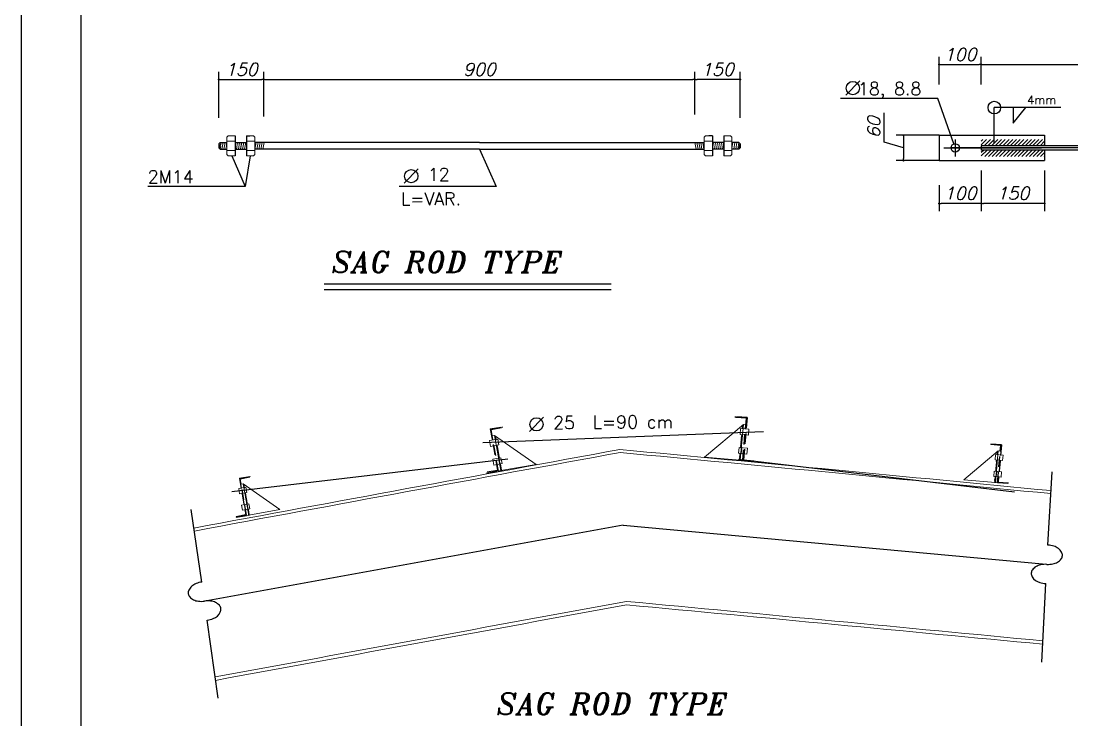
# Model space of a CAD drawing. Header units: inches. Extents: x 1387 to 2676, y -3554 to -2136.
# Drawn here: x 2491.36 to 2516.27, y -2750.48 to -2733.91 of the extents above; entities that cross this region are included whole.
import ezdxf

# ---------------------------------------------------------------- set-up
doc = ezdxf.new("R2010")
doc.units = ezdxf.units.IN
doc.header["$MEASUREMENT"] = 0
doc.linetypes.add('ACAD_ISO04W100', pattern=[30, 24, -3, 0, -3])
doc.linetypes.add('HIDDEN', pattern=[0.375, 0.25, -0.125])
for name, color, linetype in [('1', 1, 'Continuous'), ('3', 3, 'HIDDEN'), ('3G', 3, 'Continuous'), ('4C', 4, 'Continuous'), ('6M', 6, 'Continuous'), ('DIM', 8, 'Continuous'), ('DIM1', 1, 'Continuous'), ('Hatch', 1, 'Continuous'), ('lateral brace', 5, 'Continuous'), ('Layer1', 1, 'ACAD_ISO04W100'), ('Layer4', 118, 'Continuous'), ('TEXT', 3, 'Continuous'), ('win1', 1, 'Continuous')]:
    doc.layers.add(name, color=color, linetype=linetype)
doc.layers.add('2', color=2, linetype='Continuous', lineweight=9)
doc.styles.add('ITALICT', font='italict')
doc.styles.add('ROMANT', font='romant')
doc.dimstyles.new('FAZ1-2$0$NEW', dxfattribs={"dimtxt": 0.3, "dimasz": 0.05, "dimexe": 0.18, "dimexo": 0, "dimgap": 0.09, "dimtad": 1, "dimdec": 0, "dimlfac": 100, "dimzin": 0, "dimdsep": 46, "dimtxsty": 'ITALICT', "dimblk": 'DOT', "dimcen": 0.045, "dimclrt": 2, "dimadec": 0, "dimazin": 0, "dimtfac": 1, "dimtdec": 0, "dimtmove": 1, "dimatfit": 3, "dimldrblk": 'DOT', "dimfxl": 0.18, "dimtolj": 1, "dimtzin": 0, "dimarcsym": 0})

# ---------------------------------------------------------------- blocks, each defined once
blk = doc.blocks.new('_Dot')
at = {"layer": 'DIM', "color": 0, "lineweight": -2}
blk.add_line((-0.5, 0), (-1, 0), dxfattribs=at)
at = {"layer": 'DIM', "color": 0, "const_width": 0.5}
blk.add_lwpolyline([(-0.25, 0, 1), (0.25, 0, 1)], format="xyb", close=True, dxfattribs=at)
blk = doc.blocks.new('*D2638')
at = {"layer": 'Defpoints', "color": 0, "transparency": 16777216}
for p in [(2514.117, -2734.946), (2513.117, -2735.421), (2514.117, -2735.421)]:
    blk.add_point(p, dxfattribs=at)
at = {"layer": 'DIM1', "color": 0, "lineweight": -2, "transparency": 16777216}
for p, q in [((2513.117, -2735.421), (2513.117, -2734.766)), ((2513.167, -2734.946), (2514.067, -2734.946)), ((2514.117, -2735.421), (2514.117, -2734.766))]:
    blk.add_line(p, q, dxfattribs=at)
at = {"layer": 'DIM1', "color": 0, "lineweight": -2, "transparency": 16777216, "xscale": 0.05, "yscale": 0.05, "zscale": 0.05, "rotation": 180}
blk.add_blockref('_Dot', (2513.117, -2734.946), dxfattribs=at)
at = {"layer": 'DIM1', "color": 0, "lineweight": -2, "transparency": 16777216, "xscale": 0.05, "yscale": 0.05, "zscale": 0.05}
blk.add_blockref('_Dot', (2514.117, -2734.946), dxfattribs=at)
at = {"layer": 'DIM1', "color": 2, "lineweight": 15, "transparency": 16777216, "insert": (2513.617, -2734.706), "char_height": 0.3, "attachment_point": 5, "style": 'ITALICT'}
blk.add_mtext('\\A1;100', dxfattribs=at)
blk = doc.blocks.new('*D2639')
at = {"layer": 'Defpoints', "color": 0, "transparency": 16777216}
for p in [(2527.853, -2734.946), (2514.117, -2735.421), (2527.853, -2735.421)]:
    blk.add_point(p, dxfattribs=at)
at = {"layer": 'DIM1', "color": 0, "lineweight": -2, "transparency": 16777216}
for p, q in [((2514.117, -2735.421), (2514.117, -2734.766)), ((2514.167, -2734.946), (2527.803, -2734.946)), ((2527.853, -2735.421), (2527.853, -2734.766))]:
    blk.add_line(p, q, dxfattribs=at)
at = {"layer": 'DIM1', "color": 0, "lineweight": -2, "transparency": 16777216, "xscale": 0.05, "yscale": 0.05, "zscale": 0.05, "rotation": 180}
blk.add_blockref('_Dot', (2514.117, -2734.946), dxfattribs=at)
at = {"layer": 'DIM1', "color": 0, "lineweight": -2, "transparency": 16777216, "xscale": 0.05, "yscale": 0.05, "zscale": 0.05}
blk.add_blockref('_Dot', (2527.853, -2734.946), dxfattribs=at)
at = {"layer": 'DIM1', "color": 2, "lineweight": 15, "transparency": 16777216, "insert": (2520.985, -2734.706), "char_height": 0.3, "attachment_point": 5, "style": 'ITALICT'}
blk.add_mtext('\\A1;VAR.', dxfattribs=at)
blk = doc.blocks.new('*D2640')
at = {"layer": 'Defpoints', "color": 0, "transparency": 16777216}
for p in [(2513.117, -2736.621), (2512.276, -2737.221), (2513.117, -2737.221)]:
    blk.add_point(p, dxfattribs=at)
at = {"layer": 'DIM1', "color": 0, "lineweight": -2, "transparency": 16777216}
for p, q in [((2511.811, -2736.782), (2511.811, -2736.088)), ((2513.117, -2736.621), (2512.096, -2736.621)), ((2512.276, -2736.671), (2512.276, -2737.171)), ((2512.276, -2736.921), (2511.811, -2736.782)), ((2513.117, -2737.221), (2512.096, -2737.221))]:
    blk.add_line(p, q, dxfattribs=at)
at = {"layer": 'DIM1', "color": 0, "lineweight": -2, "transparency": 16777216, "xscale": 0.05, "yscale": 0.05, "zscale": 0.05}
for p, rotation in [((2512.276, -2736.621), 90), ((2512.276, -2737.221), 270)]:
    blk.add_blockref('_Dot', p, dxfattribs=dict(at, rotation=rotation))
at = {"layer": 'DIM1', "color": 2, "lineweight": 15, "transparency": 16777216, "insert": (2511.571, -2736.435), "char_height": 0.3, "attachment_point": 5, "rotation": 90, "style": 'ITALICT'}
blk.add_mtext('\\A1;60', dxfattribs=at)
blk = doc.blocks.new('*D2641')
at = {"layer": 'Defpoints', "color": 0, "transparency": 16777216}
for p in [(2514.117, -2737.454), (2515.617, -2737.454), (2514.117, -2738.237)]:
    blk.add_point(p, dxfattribs=at)
at = {"layer": 'DIM1', "color": 0, "lineweight": -2, "transparency": 16777216}
for p, q in [((2514.117, -2737.454), (2514.117, -2738.417)), ((2515.617, -2737.454), (2515.617, -2738.417)), ((2515.567, -2738.237), (2514.167, -2738.237))]:
    blk.add_line(p, q, dxfattribs=at)
at = {"layer": 'DIM1', "color": 0, "lineweight": -2, "transparency": 16777216, "xscale": 0.05, "yscale": 0.05, "zscale": 0.05, "rotation": 180}
blk.add_blockref('_Dot', (2514.117, -2738.237), dxfattribs=at)
at = {"layer": 'DIM1', "color": 0, "lineweight": -2, "transparency": 16777216, "xscale": 0.05, "yscale": 0.05, "zscale": 0.05}
blk.add_blockref('_Dot', (2515.617, -2738.237), dxfattribs=at)
at = {"layer": 'DIM1', "color": 2, "lineweight": 15, "transparency": 16777216, "insert": (2514.867, -2737.997), "char_height": 0.3, "attachment_point": 5, "style": 'ITALICT'}
blk.add_mtext('\\A1;150', dxfattribs=at)
blk = doc.blocks.new('*D2642')
at = {"layer": 'Defpoints', "color": 0, "transparency": 16777216}
for p in [(2514.117, -2737.454), (2513.117, -2737.804), (2513.117, -2738.237)]:
    blk.add_point(p, dxfattribs=at)
at = {"layer": 'DIM1', "color": 0, "lineweight": -2, "transparency": 16777216}
for p, q in [((2514.117, -2737.454), (2514.117, -2738.417)), ((2513.117, -2737.804), (2513.117, -2738.417)), ((2514.067, -2738.237), (2513.167, -2738.237))]:
    blk.add_line(p, q, dxfattribs=at)
at = {"layer": 'DIM1', "color": 0, "lineweight": -2, "transparency": 16777216, "xscale": 0.05, "yscale": 0.05, "zscale": 0.05, "rotation": 180}
blk.add_blockref('_Dot', (2513.117, -2738.237), dxfattribs=at)
at = {"layer": 'DIM1', "color": 0, "lineweight": -2, "transparency": 16777216, "xscale": 0.05, "yscale": 0.05, "zscale": 0.05}
blk.add_blockref('_Dot', (2514.117, -2738.237), dxfattribs=at)
at = {"layer": 'DIM1', "color": 2, "lineweight": 15, "transparency": 16777216, "insert": (2513.617, -2737.997), "char_height": 0.3, "attachment_point": 5, "style": 'ITALICT'}
blk.add_mtext('\\A1;100', dxfattribs=at)
blk = doc.blocks.new('*D2643')
at = {"layer": 'Defpoints', "color": 0, "transparency": 16777216}
for p in [(2507.33, -2735.3), (2507.33, -2736.127), (2508.403, -2736.205)]:
    blk.add_point(p, dxfattribs=at)
at = {"layer": 'DIM1', "color": 0, "lineweight": -2, "transparency": 16777216}
for p, q in [((2507.33, -2736.127), (2507.33, -2735.12)), ((2508.403, -2736.205), (2508.403, -2735.12)), ((2508.353, -2735.3), (2507.38, -2735.3))]:
    blk.add_line(p, q, dxfattribs=at)
at = {"layer": 'DIM1', "color": 0, "lineweight": -2, "transparency": 16777216, "xscale": 0.05, "yscale": 0.05, "zscale": 0.05, "rotation": 180}
blk.add_blockref('_Dot', (2507.33, -2735.3), dxfattribs=at)
at = {"layer": 'DIM1', "color": 0, "lineweight": -2, "transparency": 16777216, "xscale": 0.05, "yscale": 0.05, "zscale": 0.05}
blk.add_blockref('_Dot', (2508.403, -2735.3), dxfattribs=at)
at = {"layer": 'DIM1', "color": 2, "lineweight": 15, "transparency": 16777216, "insert": (2507.866, -2735.06), "char_height": 0.3, "attachment_point": 5, "style": 'ITALICT'}
blk.add_mtext('\\A1;150', dxfattribs=at)
blk = doc.blocks.new('*D2644')
at = {"layer": 'Defpoints', "color": 0, "transparency": 16777216}
for p in [(2497.117, -2735.3), (2496.045, -2736.205), (2497.117, -2736.127)]:
    blk.add_point(p, dxfattribs=at)
at = {"layer": 'DIM1', "color": 0, "lineweight": -2, "transparency": 16777216}
for p, q in [((2496.045, -2736.205), (2496.045, -2735.12)), ((2497.117, -2736.127), (2497.117, -2735.12)), ((2496.095, -2735.3), (2497.067, -2735.3))]:
    blk.add_line(p, q, dxfattribs=at)
at = {"layer": 'DIM1', "color": 0, "lineweight": -2, "transparency": 16777216, "xscale": 0.05, "yscale": 0.05, "zscale": 0.05, "rotation": 180}
blk.add_blockref('_Dot', (2496.045, -2735.3), dxfattribs=at)
at = {"layer": 'DIM1', "color": 0, "lineweight": -2, "transparency": 16777216, "xscale": 0.05, "yscale": 0.05, "zscale": 0.05}
blk.add_blockref('_Dot', (2497.117, -2735.3), dxfattribs=at)
at = {"layer": 'DIM1', "color": 2, "lineweight": 15, "transparency": 16777216, "insert": (2496.581, -2735.06), "char_height": 0.3, "attachment_point": 5, "style": 'ITALICT'}
blk.add_mtext('\\A1;150', dxfattribs=at)
blk = doc.blocks.new('*D2645')
at = {"layer": 'Defpoints', "color": 0, "transparency": 16777216}
for p in [(2507.33, -2735.3), (2507.33, -2735.756), (2497.117, -2736.174)]:
    blk.add_point(p, dxfattribs=at)
at = {"layer": 'DIM1', "color": 0, "lineweight": -2, "transparency": 16777216}
for p, q in [((2497.117, -2736.174), (2497.117, -2735.12)), ((2507.33, -2735.756), (2507.33, -2735.12)), ((2497.167, -2735.3), (2507.28, -2735.3))]:
    blk.add_line(p, q, dxfattribs=at)
at = {"layer": 'DIM1', "color": 0, "lineweight": -2, "transparency": 16777216, "xscale": 0.05, "yscale": 0.05, "zscale": 0.05, "rotation": 180}
blk.add_blockref('_Dot', (2497.117, -2735.3), dxfattribs=at)
at = {"layer": 'DIM1', "color": 0, "lineweight": -2, "transparency": 16777216, "xscale": 0.05, "yscale": 0.05, "zscale": 0.05}
blk.add_blockref('_Dot', (2507.33, -2735.3), dxfattribs=at)
at = {"layer": 'DIM1', "color": 2, "lineweight": 15, "transparency": 16777216, "insert": (2502.224, -2735.06), "char_height": 0.3, "attachment_point": 5, "style": 'ITALICT'}
blk.add_mtext('\\A1;900', dxfattribs=at)

msp = doc.modelspace()

# ---------------------------------------------------------------- hatches: boundary and pattern name
at = {"layer": 'win1', "ltscale": 5}
h = msp.add_hatch(dxfattribs=at)
h.set_pattern_fill('ANSI31', color=256, scale=0.5, style=0)
h.set_pattern_definition([(45, (2254.51095, -2708.48477), (-0.044194174, 0.044194174), [])])
h.paths.add_polyline_path([(2515.61695758, -2736.72132535), (2514.11695758, -2736.72132535), (2514.11695758, -2736.87132535), (2515.61695758, -2736.87132535)])
h.paths.add_polyline_path([(2515.61695758, -2736.97132535), (2514.11695758, -2736.97132535), (2514.11695758, -2737.12132535), (2515.61695758, -2737.12132535)])

# ---------------------------------------------------------------- linework, layer by layer
at = {"layer": '1'}
for p, q in [((2513.08502012, -2735.74829737), (2510.783298, -2735.74829737)), ((2513.46634747, -2736.82704262), (2513.08502012, -2735.74829737)), ((2515.99787528, -2735.96658793), (2514.4252565, -2735.96658793)), ((2514.4252565, -2736.80181199), (2514.4252565, -2735.96658793)), ((2514.86981864, -2736.33325363), (2515.16981864, -2735.96066033)), ((2514.86981864, -2735.96066033), (2514.86981864, -2736.33325363)), ((2496.43550102, -2736.63695035), (2496.43550102, -2737.10570035)), ((2496.70473665, -2736.63695035), (2496.70473665, -2737.10570035)), ((2507.74293643, -2736.63695035), (2507.74293643, -2737.10570035)), ((2508.01217206, -2736.63695035), (2508.01217206, -2737.10570035)), ((2502.22383654, -2736.94945035), (2502.61980307, -2737.83431812)), ((2496.35346977, -2737.10570035), (2496.66919218, -2737.83431812)), ((2496.7867679, -2737.10570035), (2496.66919218, -2737.83431812)), ((2496.66919218, -2737.83431812), (2494.36747005, -2737.83431812)), ((2502.61980307, -2737.83431812), (2500.31808095, -2737.83431812)), ((2508.47085948, -2743.57625806), (2508.44429343, -2743.57393383)), ((2508.47189906, -2743.56437563), (2508.44533301, -2743.5620514)), ((2508.47293864, -2743.5524932), (2508.44637259, -2743.55016897)), ((2508.47397822, -2743.54061077), (2508.44741217, -2743.53828654)), ((2508.47501779, -2743.52872834), (2508.44845175, -2743.52640411)), ((2508.47605737, -2743.5168459), (2508.44949132, -2743.51452168)), ((2508.47709695, -2743.50496347), (2508.4505309, -2743.50263925)), ((2502.58720622, -2743.76212166), (2502.61346861, -2743.75749089)), ((2502.58927747, -2743.77386827), (2502.61553985, -2743.7692375)), ((2502.59134871, -2743.78561488), (2502.6176111, -2743.78098411)), ((2502.59341996, -2743.79736149), (2502.61968234, -2743.79273072)), ((2502.5954912, -2743.8091081), (2502.62175359, -2743.80447733)), ((2502.59756244, -2743.82085471), (2502.62382483, -2743.81622394)), ((2502.59963369, -2743.83260132), (2502.62589607, -2743.82797055)), ((2508.43759298, -2743.95649587), (2508.41102694, -2743.95417165)), ((2508.43863256, -2743.94461344), (2508.41206651, -2743.94228922)), ((2508.43967214, -2743.93273101), (2508.41310609, -2743.93040678)), ((2508.44071172, -2743.92084858), (2508.41414567, -2743.91852435)), ((2508.4417513, -2743.90896615), (2508.41518525, -2743.90664192)), ((2508.44279087, -2743.89708372), (2508.41622483, -2743.89475949)), ((2508.44383045, -2743.88520128), (2508.4172644, -2743.88287706)), ((2508.44487003, -2743.87331885), (2508.41830398, -2743.87099463)), ((2508.44590961, -2743.86143642), (2508.41934356, -2743.85911219)), ((2508.44694919, -2743.84955399), (2508.42038314, -2743.84722976)), ((2508.44798876, -2743.83767156), (2508.42142272, -2743.83534733)), ((2508.44902834, -2743.82578913), (2508.42246229, -2743.8234649)), ((2508.45006792, -2743.8139067), (2508.42350187, -2743.81158247)), ((2508.4511075, -2743.80202426), (2508.42454145, -2743.79970004)), ((2508.45214708, -2743.79014183), (2508.42558103, -2743.7878176)), ((2508.45318665, -2743.7782594), (2508.42662061, -2743.77593517)), ((2508.45422623, -2743.76637697), (2508.42766018, -2743.76405274)), ((2508.45526581, -2743.75449454), (2508.42869976, -2743.75217031)), ((2508.45630539, -2743.74261211), (2508.42973934, -2743.74028788)), ((2508.45734497, -2743.73072967), (2508.43077892, -2743.72840545)), ((2502.62655986, -2743.98530725), (2502.65282225, -2743.98067648)), ((2502.62863111, -2743.99705386), (2502.65489349, -2743.99242309)), ((2502.63070235, -2744.00880047), (2502.65696474, -2744.0041697)), ((2502.6327736, -2744.02054708), (2502.65903598, -2744.01591631)), ((2502.63484484, -2744.03229369), (2502.66110723, -2744.02766292)), ((2502.63691609, -2744.0440403), (2502.66317847, -2744.03940953)), ((2502.63898733, -2744.05578691), (2502.66524972, -2744.05115614)), ((2502.64105857, -2744.06753352), (2502.66732096, -2744.06290275)), ((2502.64312982, -2744.07928013), (2502.6693922, -2744.07464936)), ((2502.64520106, -2744.09102674), (2502.67146345, -2744.08639597)), ((2502.64727231, -2744.10277335), (2502.67353469, -2744.09814258)), ((2502.64934355, -2744.11451996), (2502.67560594, -2744.10988919)), ((2502.6514148, -2744.12626657), (2502.67767718, -2744.1216358)), ((2502.65348604, -2744.13801318), (2502.67974843, -2744.13338241)), ((2502.65555728, -2744.14975979), (2502.68181967, -2744.14512902)), ((2502.65762853, -2744.1615064), (2502.68389091, -2744.15687563)), ((2502.65969977, -2744.17325301), (2502.68596216, -2744.16862225)), ((2502.66177102, -2744.18499962), (2502.6880334, -2744.18036886)), ((2502.66384226, -2744.19674623), (2502.69010465, -2744.19211547)), ((2502.66591351, -2744.20849284), (2502.69217589, -2744.20386208)), ((2508.41596412, -2744.20371496), (2508.38939807, -2744.20139073)), ((2508.41700369, -2744.19183253), (2508.39043765, -2744.1895083)), ((2508.41804327, -2744.17995009), (2508.39147722, -2744.17762587)), ((2508.41908285, -2744.16806766), (2508.3925168, -2744.16574344)), ((2508.43239509, -2744.01590803), (2508.40582905, -2744.0135838)), ((2508.43343467, -2744.0040256), (2508.40686862, -2744.00170137)), ((2508.43447425, -2743.99214317), (2508.4079082, -2743.98981894)), ((2508.43551383, -2743.98026074), (2508.40894778, -2743.97793651)), ((2508.43655341, -2743.96837831), (2508.40998736, -2743.96605408)), ((2508.43143082, -2744.0269297), (2508.4191028, -2744.16783963)), ((2514.50776816, -2744.19186409), (2514.48429132, -2744.18981013)), ((2514.50868685, -2744.18136339), (2514.48521001, -2744.17930944)), ((2514.50960554, -2744.1708627), (2514.4861287, -2744.16880874)), ((2514.51052423, -2744.16036201), (2514.48704739, -2744.15830805)), ((2514.51144292, -2744.14986131), (2514.48796609, -2744.14780736)), ((2514.51236161, -2744.13936062), (2514.48888478, -2744.13730666)), ((2514.51328031, -2744.12885993), (2514.48980347, -2744.12680597)), ((2502.66798475, -2744.22023945), (2502.69424714, -2744.21560869)), ((2502.67005599, -2744.23198606), (2502.69631838, -2744.2273553)), ((2502.67212724, -2744.24373267), (2502.69838962, -2744.23910191)), ((2502.67419848, -2744.25547928), (2502.70046087, -2744.25084852)), ((2502.67626973, -2744.26722589), (2502.70253211, -2744.26259513)), ((2502.67819093, -2744.27812157), (2502.70275315, -2744.41742085)), ((2502.7027929, -2744.41764627), (2502.72905528, -2744.41301551)), ((2502.70486414, -2744.42939288), (2502.73112653, -2744.42476212)), ((2502.70693539, -2744.44113949), (2502.73319777, -2744.43650873)), ((2502.70900663, -2744.4528861), (2502.73526902, -2744.44825534)), ((2508.40556834, -2744.32253927), (2508.37900229, -2744.32021505)), ((2508.40660791, -2744.31065684), (2508.38004187, -2744.30833261)), ((2508.40764749, -2744.29877441), (2508.38108144, -2744.29645018)), ((2508.40868707, -2744.28689198), (2508.38212102, -2744.28456775)), ((2508.40972665, -2744.27500955), (2508.3831606, -2744.27268532)), ((2508.41076623, -2744.26312712), (2508.38420018, -2744.26080289)), ((2508.4118058, -2744.25124468), (2508.38523976, -2744.24892046)), ((2508.41284538, -2744.23936225), (2508.38627933, -2744.23703802)), ((2508.41388496, -2744.22747982), (2508.38731891, -2744.22515559)), ((2508.41388496, -2744.22747982), (2508.38731891, -2744.22515559)), ((2508.41492454, -2744.21559739), (2508.38835849, -2744.21327316)), ((2508.46193231, -2744.32747048), (2508.40556834, -2744.32253927)), ((2514.48480087, -2744.4543814), (2514.46132403, -2744.45232744)), ((2514.48571956, -2744.44388071), (2514.46224272, -2744.44182675)), ((2514.48663825, -2744.43338002), (2514.46316141, -2744.43132606)), ((2514.48755694, -2744.42287932), (2514.46408011, -2744.42082537)), ((2514.48847563, -2744.41237863), (2514.4649988, -2744.41032467)), ((2514.48939432, -2744.40187794), (2514.46591749, -2744.39982398)), ((2514.49031302, -2744.39137725), (2514.46683618, -2744.38932329)), ((2514.49123171, -2744.38087655), (2514.46775487, -2744.3788226)), ((2514.4921504, -2744.37037586), (2514.46867356, -2744.3683219)), ((2514.49306909, -2744.35987517), (2514.46959226, -2744.35782121)), ((2514.49398778, -2744.34937447), (2514.47051095, -2744.34732052)), ((2514.49490647, -2744.33887378), (2514.47142964, -2744.33681983)), ((2514.49582517, -2744.32837309), (2514.47234833, -2744.32631913)), ((2502.67399937, -2744.58017709), (2502.72971907, -2744.5703522)), ((2502.71107788, -2744.46463271), (2502.73734026, -2744.46000195)), ((2502.71314912, -2744.47637932), (2502.73941151, -2744.47174856)), ((2502.71314912, -2744.47637932), (2502.73941151, -2744.47174856)), ((2502.71522036, -2744.48812593), (2502.74148275, -2744.48349517)), ((2502.71729161, -2744.49987254), (2502.74355399, -2744.49524178)), ((2502.71936285, -2744.51161915), (2502.74562524, -2744.50698839)), ((2502.7214341, -2744.52336576), (2502.74769648, -2744.518735)), ((2502.72350534, -2744.53511237), (2502.74976773, -2744.53048161)), ((2502.72557659, -2744.54685898), (2502.75183897, -2744.54222822)), ((2502.72764783, -2744.55860559), (2502.75391022, -2744.55397483)), ((2502.72971907, -2744.5703522), (2502.75598146, -2744.56572144)), ((2514.47377657, -2744.58038971), (2514.45029973, -2744.57833576)), ((2514.47469526, -2744.56988902), (2514.45121842, -2744.56783506)), ((2514.47561395, -2744.55938833), (2514.45213712, -2744.55733437)), ((2514.47653264, -2744.54888764), (2514.45305581, -2744.54683368)), ((2514.47745133, -2744.53838694), (2514.4539745, -2744.53633299)), ((2514.47837003, -2744.52788625), (2514.45489319, -2744.52583229)), ((2514.47928872, -2744.51738556), (2514.45581188, -2744.5153316)), ((2514.48020741, -2744.50688486), (2514.45673057, -2744.50483091)), ((2514.4811261, -2744.49638417), (2514.45764926, -2744.49433022)), ((2514.48204479, -2744.48588348), (2514.45856796, -2744.48382952)), ((2514.48296348, -2744.47538279), (2514.45948665, -2744.47332883)), ((2514.48388218, -2744.46488209), (2514.46040534, -2744.46282814)), ((2514.47292443, -2744.59012973), (2514.46202996, -2744.71465407)), ((2515.69312827, -2746.33465882), (2515.79441123, -2744.60050115)), ((2496.62836853, -2744.90973204), (2496.65157701, -2744.90563976)), ((2496.63019892, -2744.92011271), (2496.6534074, -2744.91602042)), ((2496.63202931, -2744.93049337), (2496.65523779, -2744.92640109)), ((2496.6338597, -2744.94087404), (2496.65706818, -2744.93678175)), ((2496.63569009, -2744.9512547), (2496.65889858, -2744.94716242)), ((2514.45006934, -2744.85136459), (2514.4265925, -2744.84931063)), ((2514.45098803, -2744.8408639), (2514.42751119, -2744.83880994)), ((2514.45190672, -2744.8303632), (2514.42842989, -2744.82830925)), ((2514.45282541, -2744.81986251), (2514.42934858, -2744.81780855)), ((2514.4537441, -2744.80936182), (2514.43026727, -2744.80730786)), ((2514.4546628, -2744.79886113), (2514.43118596, -2744.79680717)), ((2514.45558149, -2744.78836043), (2514.43210465, -2744.78630648)), ((2514.45650018, -2744.77785974), (2514.43302334, -2744.77580578)), ((2514.45741887, -2744.76735905), (2514.43394204, -2744.76530509)), ((2514.45741887, -2744.76735905), (2514.43394204, -2744.76530509)), ((2514.45833756, -2744.75685835), (2514.43486073, -2744.7548044)), ((2514.45925625, -2744.74635766), (2514.43577942, -2744.74430371)), ((2514.46017495, -2744.73585697), (2514.43669811, -2744.73380301)), ((2514.46109364, -2744.72535628), (2514.4376168, -2744.72330232)), ((2514.46201233, -2744.71485558), (2514.43853549, -2744.71280163)), ((2496.63752048, -2744.96163537), (2496.66072897, -2744.95754308)), ((2496.63935087, -2744.97201603), (2496.66255936, -2744.96792375)), ((2496.66314596, -2745.10696468), (2496.68635445, -2745.1028724)), ((2496.66497635, -2745.11734534), (2496.68818484, -2745.11325306)), ((2496.66680674, -2745.12772601), (2496.69001523, -2745.12363373)), ((2496.66863713, -2745.13810667), (2496.69184562, -2745.13401439)), ((2496.67046753, -2745.14848734), (2496.69367601, -2745.14439506)), ((2496.67229792, -2745.158868), (2496.6955064, -2745.15477572)), ((2496.67412831, -2745.16924867), (2496.69733679, -2745.16515639)), ((2496.6759587, -2745.17962933), (2496.69916719, -2745.17553705)), ((2496.67778909, -2745.19001), (2496.70099758, -2745.18591772)), ((2496.67961948, -2745.20039066), (2496.70282797, -2745.19629838)), ((2496.68144987, -2745.21077133), (2496.70465836, -2745.20667905)), ((2496.68328027, -2745.22115199), (2496.70648875, -2745.21705971)), ((2496.68511066, -2745.23153266), (2496.70831914, -2745.22744038)), ((2496.68694105, -2745.24191332), (2496.71014953, -2745.23782104)), ((2496.68877144, -2745.25229399), (2496.71197992, -2745.24820171)), ((2496.69060183, -2745.26267465), (2496.71381032, -2745.25858237)), ((2496.69243222, -2745.27305532), (2496.71564071, -2745.26896304)), ((2496.69426261, -2745.28343599), (2496.7174711, -2745.2793437)), ((2496.69609301, -2745.29381665), (2496.71930149, -2745.28972437)), ((2496.6979234, -2745.30419732), (2496.72113188, -2745.30010503)), ((2496.69975379, -2745.31457798), (2496.72296227, -2745.3104857)), ((2496.70158418, -2745.32495865), (2496.72479266, -2745.32086636)), ((2496.70341457, -2745.33533931), (2496.72662306, -2745.33124703)), ((2496.70524496, -2745.34571998), (2496.72845345, -2745.34162769)), ((2496.70707535, -2745.35610064), (2496.73028384, -2745.35200836)), ((2496.70877315, -2745.36572933), (2496.73047917, -2745.4888303)), ((2495.64525828, -2747.20996772), (2495.39321893, -2745.49123644)), ((2496.7305143, -2745.48902951), (2496.75372278, -2745.48493723)), ((2496.73234469, -2745.49941017), (2496.75555318, -2745.49531789)), ((2496.73417508, -2745.50979084), (2496.75738357, -2745.50569856)), ((2496.73600547, -2745.5201715), (2496.75921396, -2745.51607922)), ((2496.73783586, -2745.53055217), (2496.76104435, -2745.52645989)), ((2496.73966626, -2745.54093283), (2496.76287474, -2745.53684055)), ((2496.73966626, -2745.54093283), (2496.76287474, -2745.53684055)), ((2496.74149665, -2745.5513135), (2496.76470513, -2745.54722122)), ((2496.74332704, -2745.56169416), (2496.76653552, -2745.55760188)), ((2496.74515743, -2745.57207483), (2496.76836591, -2745.56798255)), ((2496.74698782, -2745.58245549), (2496.77019631, -2745.57836321)), ((2496.74881821, -2745.59283616), (2496.7720267, -2745.58874388)), ((2496.7506486, -2745.60321682), (2496.77385709, -2745.59912454)), ((2496.75247899, -2745.61359749), (2496.77568748, -2745.60950521)), ((2496.75430939, -2745.62397815), (2496.77751787, -2745.61988587)), ((2515.5495946, -2749.10878917), (2515.64553647, -2747.24682411)), ((2496.03002715, -2749.96103189), (2495.77216942, -2748.11451406))]:
    msp.add_line(p, q, dxfattribs=at)
msp.add_lwpolyline([(2492.77488804, -2765.77750937), (2574.04323821, -2765.77750937), (2574.04323821, -2709.14451274), (2492.77488804, -2709.14451274)], close=True, dxfattribs=at)
for centre, radius, start, end in [((2515.66398027, -2746.89332216), 0.55942322, 72.214823837, 87.013327948), ((2515.71553924, -2746.73259192), 0.39062589, 54.483788387, 72.214823837), ((2515.78655633, -2746.6330892), 0.26837935, 30.014872641, 54.483788387), ((2515.79330954, -2746.5036541), 0.26837935, 299.542867511, 324.011783256), ((2515.88958334, -2746.57357086), 0.14939616, 324.011783256, 357.013327947), ((2515.88958334, -2746.57357086), 0.14939616, 357.013327945, 30.014872637), ((2515.4490814, -2747.00791207), 0.14939616, 144.011783254, 177.013327946), ((2515.5453552, -2747.07782883), 0.26837935, 119.542867511, 144.011783254), ((2515.60563187, -2747.18418174), 0.39062589, 101.811832061, 119.542867514), ((2515.64018438, -2747.34940481), 0.55942322, 87.013327942, 101.811832058), ((2515.69848037, -2746.23207812), 0.55942322, 267.013327945, 281.811832061), ((2515.73303288, -2746.39730119), 0.39062589, 281.811832058, 299.542867514), ((2515.4490814, -2747.00791207), 0.14939616, 177.013327947, 210.014872637), ((2515.5793762, -2746.92848631), 0.30197002, 210.69752132, 255.507895069), ((2495.47037333, -2747.46509282), 0.14939616, 154.985127362, 187.986672055), ((2495.57819567, -2747.51540528), 0.26837935, 130.516211615, 154.98512736), ((2495.65761474, -2747.60833981), 0.39062589, 112.785176164, 130.516211615), ((2495.72298608, -2747.76396477), 0.55942322, 97.986672051, 112.785176164), ((2515.67468447, -2746.68816077), 0.55942322, 252.214823837, 267.013327945), ((2495.47037333, -2747.46509282), 0.14939616, 187.986672053, 220.988216745), ((2495.56018714, -2747.3870513), 0.26837935, 220.988216745, 245.457132487), ((2495.61096516, -2747.27584964), 0.39062589, 245.457132487, 263.188167942), ((2495.63098605, -2747.10824384), 0.55942322, 263.188167938, 277.986672054), ((2495.78644165, -2748.21623794), 0.55942322, 83.188167942, 97.986672057), ((2495.80646253, -2748.04863214), 0.39062589, 65.457132487, 83.188167938), ((2495.81033296, -2747.79162138), 0.30197002, 289.492104933, 334.30247868), ((2495.85724056, -2747.93743048), 0.26837935, 40.988216745, 65.457132487), ((2495.94705437, -2747.85938896), 0.14939616, 7.986672054, 40.988216745), ((2495.94705437, -2747.85938896), 0.14939616, 334.985127362, 7.986672053), ((2495.69444162, -2747.56051701), 0.55942322, 277.986672054, 292.785176164)]:
    msp.add_arc(centre, radius, start, end, dxfattribs=at)
at = {"layer": '2'}
for p, q in [((2496.27143852, -2736.63695035), (2496.24018852, -2736.66820035)), ((2496.24018852, -2736.66820035), (2496.24018852, -2737.07445035)), ((2496.27143852, -2736.63695035), (2496.43550102, -2736.63695035)), ((2496.43550102, -2737.10570035), (2496.43550102, -2736.63695035)), ((2496.86879915, -2736.63695035), (2496.70473665, -2736.63695035)), ((2496.70473665, -2737.10570035), (2496.70473665, -2736.63695035)), ((2496.86879915, -2736.63695035), (2496.90004915, -2736.66820035)), ((2496.90004915, -2736.66820035), (2496.90004915, -2737.07445035)), ((2507.57887393, -2736.63695035), (2507.54762393, -2736.66820035)), ((2507.54762393, -2736.66820035), (2507.54762393, -2737.07445035)), ((2507.57887393, -2736.63695035), (2507.74293643, -2736.63695035)), ((2507.74293643, -2737.10570035), (2507.74293643, -2736.63695035)), ((2508.17623456, -2736.63695035), (2508.01217206, -2736.63695035)), ((2508.01217206, -2737.10570035), (2508.01217206, -2736.63695035)), ((2508.17623456, -2736.63695035), (2508.20748456, -2736.66820035)), ((2508.20748456, -2736.66820035), (2508.20748456, -2737.07445035)), ((2496.05539457, -2736.81393181), (2496.07929015, -2736.94945035)), ((2496.07517656, -2736.79320035), (2496.10272765, -2736.94945035)), ((2496.12205156, -2736.79320035), (2496.14960265, -2736.94945035)), ((2496.16892656, -2736.79320035), (2496.19647765, -2736.94945035)), ((2496.21580156, -2736.79320035), (2496.24018852, -2736.9315057)), ((2496.24018852, -2736.75853224), (2496.43550102, -2736.75853224)), ((2496.44043754, -2736.79320035), (2496.46798863, -2736.94945035)), ((2496.48731254, -2736.79320035), (2496.51486363, -2736.94945035)), ((2496.53418754, -2736.79320035), (2496.56173863, -2736.94945035)), ((2496.57993347, -2736.79320035), (2496.60748456, -2736.94945035)), ((2496.62680847, -2736.79320035), (2496.65435956, -2736.94945035)), ((2496.67368347, -2736.79320035), (2496.70123456, -2736.94945035)), ((2496.90004915, -2736.75853224), (2496.70473665, -2736.75853224)), ((2496.93110233, -2736.79320035), (2496.90355124, -2736.94945035)), ((2496.97797733, -2736.79320035), (2496.95042624, -2736.94945035)), ((2497.02485233, -2736.79320035), (2496.99730124, -2736.94945035)), ((2497.07059826, -2736.79320035), (2497.04304717, -2736.94945035)), ((2497.11747326, -2736.79320035), (2497.08992217, -2736.94945035)), ((2507.33019982, -2736.79320035), (2507.35775092, -2736.94945035)), ((2507.37707482, -2736.79320035), (2507.40462592, -2736.94945035)), ((2507.42282076, -2736.79320035), (2507.45037185, -2736.94945035)), ((2507.46969576, -2736.79320035), (2507.49724685, -2736.94945035)), ((2507.51657076, -2736.79320035), (2507.54412185, -2736.94945035)), ((2507.54762393, -2736.75853224), (2507.74293643, -2736.75853224)), ((2507.77398961, -2736.79320035), (2507.74643852, -2736.94945035)), ((2507.82086461, -2736.79320035), (2507.79331352, -2736.94945035)), ((2507.86773961, -2736.79320035), (2507.84018852, -2736.94945035)), ((2507.91348555, -2736.79320035), (2507.88593445, -2736.94945035)), ((2507.96036055, -2736.79320035), (2507.93280945, -2736.94945035)), ((2508.00723555, -2736.79320035), (2507.97968445, -2736.94945035)), ((2508.20748456, -2736.75853224), (2508.01217206, -2736.75853224)), ((2508.23187152, -2736.79320035), (2508.20748456, -2736.9315057)), ((2508.27874652, -2736.79320035), (2508.25119543, -2736.94945035)), ((2508.32562152, -2736.79320035), (2508.29807043, -2736.94945035)), ((2508.37249652, -2736.79320035), (2508.34494543, -2736.94945035)), ((2508.39227851, -2736.81393181), (2508.36838293, -2736.94945035)), ((2496.24018852, -2736.98411847), (2496.43550102, -2736.98411847)), ((2496.27143852, -2737.10570035), (2496.24018852, -2737.07445035)), ((2496.27143852, -2737.10570035), (2496.43550102, -2737.10570035)), ((2496.90004915, -2736.98411847), (2496.70473665, -2736.98411847)), ((2496.86879915, -2737.10570035), (2496.70473665, -2737.10570035)), ((2496.86879915, -2737.10570035), (2496.90004915, -2737.07445035)), ((2507.54762393, -2736.98411847), (2507.74293643, -2736.98411847)), ((2507.57887393, -2737.10570035), (2507.54762393, -2737.07445035)), ((2507.57887393, -2737.10570035), (2507.74293643, -2737.10570035)), ((2508.20748456, -2736.98411847), (2508.01217206, -2736.98411847)), ((2508.17623456, -2737.10570035), (2508.01217206, -2737.10570035)), ((2508.17623456, -2737.10570035), (2508.20748456, -2737.07445035)), ((2507.56010872, -2744.24857114), (2508.47953647, -2743.47707966)), ((2508.41214701, -2743.57112139), (2508.39981899, -2743.71203132)), ((2508.40556834, -2744.32253927), (2508.47953647, -2743.47707966)), ((2508.41214701, -2743.57112139), (2508.61070438, -2743.58849291)), ((2508.47953647, -2743.47707966), (2508.53590044, -2743.48201087)), ((2508.61070438, -2743.58849291), (2508.59837636, -2743.72940284)), ((2502.65767505, -2743.82236706), (2502.46138728, -2743.85697789)), ((2502.46138728, -2743.85697789), (2502.4859495, -2743.99627716)), ((2502.58234575, -2743.73455657), (2502.52662605, -2743.74438146)), ((2503.56551471, -2744.42297888), (2502.58234575, -2743.73455657)), ((2502.72971907, -2744.5703522), (2502.58234575, -2743.73455657)), ((2502.65767505, -2743.82236706), (2502.68223727, -2743.96166633)), ((2508.39981899, -2743.71203132), (2508.59837636, -2743.72940284)), ((2502.68223727, -2743.96166633), (2502.4859495, -2743.99627716)), ((2508.37498496, -2744.01828946), (2508.36265694, -2744.1591994)), ((2508.36265694, -2744.1591994), (2508.56121431, -2744.17657092)), ((2508.37498496, -2744.01828946), (2508.57354233, -2744.03566098)), ((2508.4191028, -2744.16783963), (2508.43143082, -2744.0269297)), ((2508.57354233, -2744.03566098), (2508.56121431, -2744.17657092)), ((2513.70292331, -2744.78599778), (2514.51543615, -2744.10421857)), ((2514.45588302, -2744.18732472), (2514.44498855, -2744.31184906)), ((2514.45006934, -2744.85136459), (2514.51543615, -2744.10421857)), ((2514.45588302, -2744.18732472), (2514.6313513, -2744.20267621)), ((2514.51543615, -2744.10421857), (2514.56524588, -2744.10857635)), ((2514.6313513, -2744.20267621), (2514.62045683, -2744.32720055)), ((2502.73366895, -2744.26459464), (2502.53738118, -2744.29920547)), ((2502.53738118, -2744.29920547), (2502.5619434, -2744.43850474)), ((2502.75823117, -2744.40389391), (2502.5619434, -2744.43850474)), ((2502.70275315, -2744.41742085), (2502.67819093, -2744.27812157)), ((2502.72971907, -2744.5703522), (2503.56551471, -2744.42297888)), ((2502.73366895, -2744.26459464), (2502.75823117, -2744.40389391)), ((2508.40556834, -2744.32253927), (2507.56010872, -2744.24857114)), ((2514.44498855, -2744.31184906), (2514.62045683, -2744.32720055)), ((2514.42304232, -2744.58249422), (2514.41214786, -2744.70701856)), ((2514.42304232, -2744.58249422), (2514.59851061, -2744.59784571)), ((2514.46202996, -2744.71465407), (2514.47292443, -2744.59012973)), ((2514.59851061, -2744.59784571), (2514.58761614, -2744.72237004)), ((2496.62407325, -2744.88537234), (2496.57483287, -2744.89405475)), ((2497.4929152, -2745.49374202), (2496.62407325, -2744.88537234)), ((2496.75430939, -2745.62397815), (2496.62407325, -2744.88537234)), ((2514.45006934, -2744.85136459), (2513.70292331, -2744.78599778)), ((2514.41214786, -2744.70701856), (2514.58761614, -2744.72237004)), ((2514.49987907, -2744.85572238), (2514.45006934, -2744.85136459)), ((2496.69064294, -2744.96297186), (2496.51718034, -2744.99355799)), ((2496.51718034, -2744.99355799), (2496.53888636, -2745.11665896)), ((2496.71234897, -2745.08607283), (2496.53888636, -2745.11665896)), ((2496.69064294, -2744.96297186), (2496.71234897, -2745.08607283)), ((2496.75779996, -2745.35377536), (2496.58433735, -2745.3843615)), ((2496.58433735, -2745.3843615), (2496.60604337, -2745.50746247)), ((2496.73047917, -2745.4888303), (2496.70877315, -2745.36572933)), ((2496.75779996, -2745.35377536), (2496.77950598, -2745.47687633)), ((2496.77950598, -2745.47687633), (2496.60604337, -2745.50746247)), ((2496.705069, -2745.63266056), (2496.75430939, -2745.62397815)), ((2496.75430939, -2745.62397815), (2497.4929152, -2745.49374202))]:
    msp.add_line(p, q, dxfattribs=at)
for centre, radius, start, end in [((3146.49029719, -6245.97595985), 3560.0781686, 100.37180611621, 100.53699142488), ((3146.50038876, -6246.04538187), 3560.0781686, 100.371920717, 100.53699001035), ((2172.26229997, -6288.51167282), 3560.0781686, 84.46300857653, 84.62819388636), ((2172.25829733, -6288.5817102), 3560.0781686, 84.46300999051, 84.62807928084), ((4108.881408, -11502.28524094), 8900.19542151, 100.377206933587, 100.441012956342), ((1671.65091739, -11608.69702225), 8900.19542151, 84.558987041105, 84.62279306655), ((4108.89633164, -11502.36485412), 8900.19542151, 100.377281257071, 100.44103724749), ((1671.6429893, -11608.77763315), 8900.19542151, 84.558962752545, 84.622718741301)]:
    msp.add_arc(centre, radius, start, end, dxfattribs=at)
at = {"layer": '3'}
for p, q in [((2508.28578339, -2743.28974227), (2508.28430403, -2743.30665146)), ((2508.5492147, -2743.32982814), (2508.28430403, -2743.30665146)), ((2508.56760326, -2743.31439831), (2508.28578339, -2743.28974227)), ((2508.46193231, -2744.32747048), (2508.5492147, -2743.32982814)), ((2508.56760326, -2743.31439831), (2508.48032086, -2744.31204065)), ((2502.48043547, -2743.5801698), (2502.75903401, -2743.53104536)), ((2502.48043547, -2743.5801698), (2502.65433599, -2744.56640865)), ((2502.50009885, -2743.59393824), (2502.76198148, -2743.54776127)), ((2502.67399937, -2744.58017709), (2502.50009885, -2743.59393824)), ((2502.75903401, -2743.53104536), (2502.76198148, -2743.54776127)), ((2514.34421349, -2743.93866555), (2514.34290615, -2743.95360847)), ((2514.57701191, -2743.97409007), (2514.34290615, -2743.95360847)), ((2514.59326216, -2743.96045448), (2514.34421349, -2743.93866555)), ((2514.49987907, -2744.85572238), (2514.57701191, -2743.97409007)), ((2514.59326216, -2743.96045448), (2514.51612933, -2744.84208679)), ((2508.74375218, -2744.35212653), (2508.46193231, -2744.32747048)), ((2508.48032086, -2744.31204065), (2508.74523154, -2744.33521733)), ((2508.74523154, -2744.33521733), (2508.74375218, -2744.35212653)), ((2502.65433599, -2744.56640865), (2502.39245335, -2744.61258562)), ((2502.39245335, -2744.61258562), (2502.39540082, -2744.62930153)), ((2502.39540082, -2744.62930153), (2502.67399937, -2744.58017709)), ((2496.53401352, -2744.74893831), (2496.78021546, -2744.70552626)), ((2496.53401352, -2744.74893831), (2496.68769216, -2745.62049317)), ((2496.55139036, -2744.7611057), (2496.78282018, -2744.72029838)), ((2496.705069, -2745.63266056), (2496.55139036, -2744.7611057)), ((2496.78021546, -2744.70552626), (2496.78282018, -2744.72029838)), ((2514.74892775, -2744.87751131), (2514.49987907, -2744.85572238)), ((2514.51612933, -2744.84208679), (2514.75023508, -2744.86256839)), ((2514.75023508, -2744.86256839), (2514.74892775, -2744.87751131)), ((2496.68769216, -2745.62049317), (2496.45626234, -2745.66130049)), ((2496.45626234, -2745.66130049), (2496.45886706, -2745.67607261)), ((2496.45886706, -2745.67607261), (2496.705069, -2745.63266056))]:
    msp.add_line(p, q, dxfattribs=at)
at = {"layer": '3G'}
for p, q in [((2513.11695758, -2736.62132535), (2513.11695758, -2737.22132535)), ((2513.11695758, -2736.62132535), (2515.61695758, -2736.62132535)), ((2515.61695758, -2736.62132535), (2515.61695758, -2736.87132535)), ((2496.04487602, -2736.82445035), (2496.07612602, -2736.79320035)), ((2496.04487602, -2736.82445035), (2496.04487602, -2736.91820035)), ((2496.04487602, -2736.91820035), (2496.07612602, -2736.94945035)), ((2496.07612602, -2736.79320035), (2496.24018852, -2736.79320035)), ((2496.07612602, -2736.94945035), (2496.24018852, -2736.94945035)), ((2496.43550102, -2736.79320035), (2496.70473665, -2736.79320035)), ((2496.43550102, -2736.94945035), (2496.70473665, -2736.94945035)), ((2502.22383654, -2736.79320035), (2496.90004915, -2736.79320035)), ((2502.22383654, -2736.94945035), (2496.90004915, -2736.94945035)), ((2502.22383654, -2736.79320035), (2507.54762393, -2736.79320035)), ((2502.22383654, -2736.94945035), (2507.54762393, -2736.94945035)), ((2508.01217206, -2736.79320035), (2507.74293643, -2736.79320035)), ((2508.01217206, -2736.94945035), (2507.74293643, -2736.94945035)), ((2508.37154706, -2736.79320035), (2508.20748456, -2736.79320035)), ((2508.37154706, -2736.94945035), (2508.20748456, -2736.94945035)), ((2508.40279706, -2736.82445035), (2508.37154706, -2736.79320035)), ((2508.40279706, -2736.91820035), (2508.37154706, -2736.94945035)), ((2508.40279706, -2736.82445035), (2508.40279706, -2736.91820035)), ((2520.75574385, -2736.87132535), (2514.11695758, -2736.87132535)), ((2514.11695758, -2736.87132535), (2514.11695758, -2736.97132535)), ((2520.75574385, -2736.97132535), (2514.11695758, -2736.97132535)), ((2515.61695758, -2736.97132535), (2515.61695758, -2737.22132535)), ((2513.11695758, -2737.22132535), (2515.61695758, -2737.22132535)), ((2498.54395207, -2740.27583909), (2505.34856898, -2740.27583909)), ((2508.95533143, -2743.6480068), (2502.30374368, -2743.90717176)), ((2502.89427166, -2744.30141161), (2496.35820998, -2745.06939363)), ((2508.36480345, -2744.30141161), (2514.90086513, -2745.06939363))]:
    msp.add_line(p, q, dxfattribs=at)
msp.add_circle((2513.49967562, -2736.92132535), 0.1, dxfattribs=at)
at = {"layer": '4C'}
msp.add_line((2498.54395207, -2740.1414257), (2505.34856898, -2740.1414257), dxfattribs=at)
at = {"layer": 'DIM'}
for p, q in [((2496.70473665, -2736.63695035), (2496.78547264, -2736.63695035)), ((2507.74293643, -2736.63695035), (2507.66220044, -2736.63695035))]:
    msp.add_line(p, q, dxfattribs=at)
msp.add_lwpolyline([(2491.35906312, -2767.19333429), (2575.45906312, -2767.19333429), (2575.45906312, -2707.72868783), (2491.35906312, -2707.72868783)], close=True, dxfattribs=at)
at = {"layer": 'Hatch', "color": 1}
msp.add_circle((2514.4252565, -2735.96658793), 0.14983432, dxfattribs=at)
at = {"layer": 'lateral brace'}
msp.add_lwpolyline([(2491.35906312, -2767.19333429), (2575.45906312, -2767.19333429), (2575.45906312, -2707.72868783), (2491.35906312, -2707.72868783)], close=True, dxfattribs=at)
at = {"layer": 'Layer1'}
for p, q in [((2513.49967562, -2736.72132535), (2513.49967562, -2737.12132535)), ((2513.22544649, -2736.92132535), (2515.54272845, -2736.92132535)), ((2520.753613, -2736.92132535), (2513.39967562, -2736.92132535)), ((2505.62953755, -2745.86404794), (2495.7223029, -2747.66050369)), ((2505.62953755, -2745.86404794), (2515.65564363, -2746.79019523))]:
    msp.add_line(p, q, dxfattribs=at)
at = {"layer": 'Layer4'}
msp.add_lwpolyline([(2575.45906312, -2707.72868783), (2491.35906312, -2707.72868783), (2491.35906312, -2767.19333429), (2575.45906312, -2767.19333429)], close=True, dxfattribs=at)
at = {"layer": 'TEXT', "color": 2}
for p, q in [((2510.9077041, -2735.67487762), (2511.23775367, -2735.33363162)), ((2500.44248705, -2737.76089837), (2500.77253662, -2737.41965238)), ((2503.41060237, -2743.64313134), (2503.74065194, -2743.30188534))]:
    msp.add_line(p, q, dxfattribs=at)
for centre in [(2511.07272889, -2735.50425462), (2500.60751184, -2737.59027537), (2503.57562716, -2743.47250834)]:
    msp.add_circle(centre, 0.15737183, dxfattribs=at)

# ---------------------------------------------------------------- texts
at = {"layer": '2', "style": 'ROMANT'}
msp.add_text('4mm', height=0.2, dxfattribs=at).set_placement((2515.20497943, -2735.88526593))
at = {"layer": '6M', "style": 'ITALICT'}
for p in [(2498.71524276, -2739.87441405), (2502.62689035, -2750.34542213)]:
    msp.add_text('SAG ROD TYPE', height=0.5, dxfattribs=at).set_placement(p)
at = {"layer": 'TEXT', "color": 2, "style": 'ROMANT'}
for s, p in [('  18, 8.8', (2510.77955817, -2735.67060277)), ('2M14', (2494.36373023, -2737.75662352)), ('12', (2501.000504, -2737.70106065)), ('L=VAR.', (2500.36335387, -2738.28243229)), ('25', (2503.96861932, -2743.58329362)), ('L=90 cm', (2504.90554793, -2743.56897824))]:
    msp.add_text(s, height=0.302224371, rotation=0.081705483, dxfattribs=at).set_placement(p)

# ---------------------------------------------------------------- dimensions: what is measured, and where the dimension line sits
at = {"layer": 'DIM1', "lineweight": 15}
for base, p1, p2, text, picture, middle in [((2514.11695758, -2734.94592376), (2513.11695758, -2735.42100304), (2514.11695758, -2735.42100304), '100', '*D2638', (2513.61695758, -2734.70592376)), ((2527.85341075, -2734.94592376), (2514.11695758, -2735.42100304), (2527.85341075, -2735.42100304), 'VAR.', '*D2639', (2520.98518417, -2734.70592376)), ((2507.33019982, -2735.30035977), (2508.40279706, -2736.20514765), (2507.33019982, -2736.12702265), '150', '*D2643', (2507.86649844, -2735.06035977))]:
    dim = msp.add_linear_dim(base=base, p1=p1, p2=p2, text=text, dimstyle='FAZ1-2$0$NEW', dxfattribs=at)
    dim.commit()
    dim.dimension.update_dxf_attribs({"geometry": picture, "text_midpoint": middle})
for base, p1, p2, angle, text, picture, middle in [((2497.11747326, -2735.30035977), (2496.04487602, -2736.20514765), (2497.11747326, -2736.12702265), 180, '150', '*D2644', (2496.58117464, -2735.06035977)), ((2507.33019982, -2735.30035977), (2497.11747326, -2736.17356018), (2507.33019982, -2735.75622409), 180, '900', '*D2645', (2502.22383654, -2735.06035977)), ((2512.27582798, -2737.22132535), (2513.11695758, -2736.62132535), (2513.11695758, -2737.22132535), 90, '60', '*D2640', (2511.57082798, -2736.69182535))]:
    dim = msp.add_linear_dim(base=base, p1=p1, p2=p2, angle=angle, text=text, dimstyle='FAZ1-2$0$NEW', dxfattribs=at)
    dim.commit()
    dim.dimension.update_dxf_attribs({"geometry": picture, "text_midpoint": middle})
for base, p1, p2, picture, middle in [((2513.11695758, -2738.23725346), (2514.11695758, -2737.45393024), (2513.11695758, -2737.80393024), '*D2642', (2513.61695758, -2737.99725346)), ((2514.11695758, -2738.23725346), (2515.61695758, -2737.45393024), (2514.11695758, -2737.45393024), '*D2641', (2514.86695758, -2737.99725346))]:
    dim = msp.add_linear_dim(base=base, p1=p1, p2=p2, dimstyle='FAZ1-2$0$NEW', dxfattribs=at)
    dim.commit()
    dim.dimension.update_dxf_attribs({"geometry": picture, "text_midpoint": middle})

doc.saveas('drawing.dxf')
